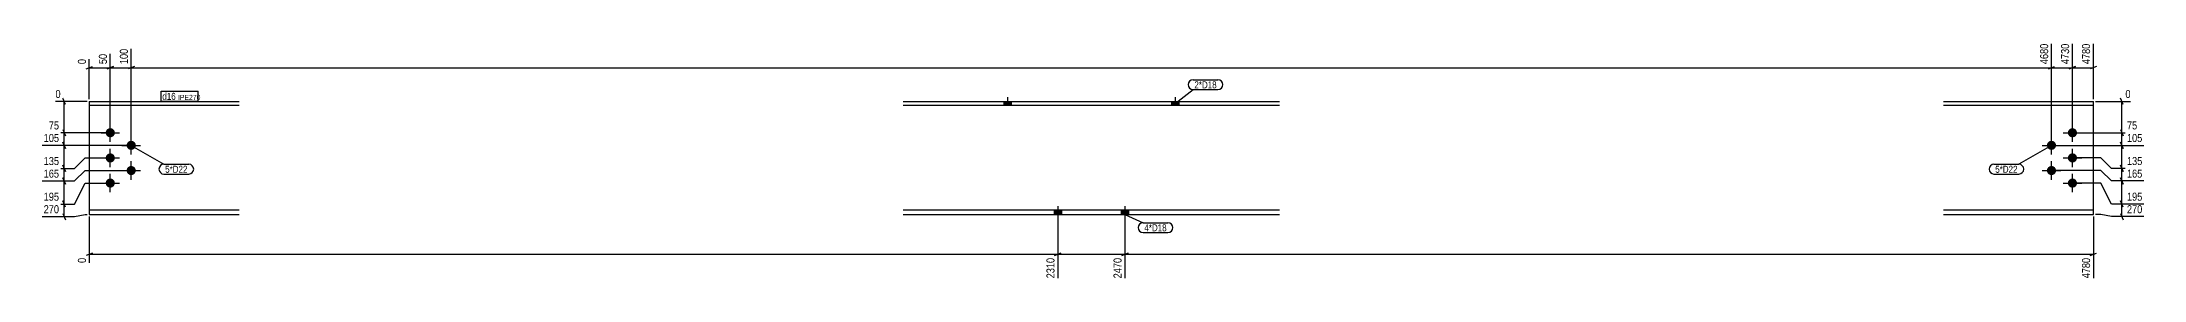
# Model space of a CAD drawing. Header units: millimetres. Extents: x 11 to 16768, y 11 to 579.
# Drawn here: x 11755 to 16768, y 11 to 579 of the extents above; entities that cross this region are included whole.
import ezdxf

# ---------------------------------------------------------------- set-up
doc = ezdxf.new("R2010")
doc.units = ezdxf.units.MM
for name, color, linetype in [('MÅLSÆTNING', 7, 'Continuous'), ('STÅL', 7, 'Continuous'), ('TEKST', 7, 'Continuous')]:
    doc.layers.add(name, color=color, linetype=linetype)
doc.styles.add('Arial Narrow', font='ARIALN.TTF', dxfattribs={"height": 0.2})

msp = doc.modelspace()

# ---------------------------------------------------------------- hatches: boundary and pattern name
at = {"layer": 'STÅL', "linetype": 'Continuous'}
for points in [[(14048.5, 427.1), (14066.5, 427.1), (14066.5, 437.3), (14048.5, 437.3)], [(14448.5, 427.1), (14466.5, 427.1), (14466.5, 437.3), (14448.5, 437.3)], [(11906.5, 362.3, -1), (11928.5, 362.3, -1)], [(16586.5, 362.3, -1), (16608.5, 362.3, -1)], [(11906.5, 302.3, -1), (11928.5, 302.3, -1)], [(11956.5, 332.3, -1), (11978.5, 332.3, -1)], [(16536.5, 332.3, -1), (16558.5, 332.3, -1)], [(16586.5, 302.3, -1), (16608.5, 302.3, -1)], [(11906.5, 242.2, -1), (11928.5, 242.2, -1)], [(11956.5, 272.2, -1), (11978.5, 272.2, -1)], [(16536.5, 272.2, -1), (16558.5, 272.2, -1)], [(16586.5, 242.2, -1), (16608.5, 242.2, -1)], [(14186.5, 177.5), (14168.5, 177.5), (14168.5, 167.3), (14186.5, 167.3)], [(14186.5, 177.5), (14168.5, 177.5), (14168.5, 167.3), (14186.5, 167.3)], [(14346.5, 177.5), (14328.5, 177.5), (14328.5, 167.3), (14346.5, 167.3)], [(14346.5, 177.5), (14328.5, 177.5), (14328.5, 167.3), (14346.5, 167.3)]]:
    msp.add_hatch(color=3, dxfattribs=at).paths.add_polyline_path(points)

# ---------------------------------------------------------------- linework, layer by layer
at = {"layer": 'MÅLSÆTNING', "color": 7, "linetype": 'Continuous'}
for p, q in [((11967.5, 337.3), (11967.5, 562.7)), ((11967.5, 337.3), (11967.5, 562.7)), ((16547.5, 337.3), (16547.5, 574.8)), ((16597.5, 367.3), (16597.5, 574.8)), ((16647.5, 442.3), (16647.5, 574.8)), ((11860, 514.6), (11875, 520.6)), ((11867.5, 442.3), (11867.5, 538.3)), ((11910, 514.6), (11925, 520.6)), ((11917.5, 367.3), (11917.5, 550.5)), ((11917.5, 517.6), (11967.5, 517.6)), ((11975, 520.6), (11960, 514.6)), ((11975, 520.6), (11960, 514.6)), ((16540, 514.6), (16555, 520.6)), ((16590, 514.6), (16605, 520.6)), ((16597.5, 517.6), (16647.5, 517.6)), ((16655, 520.6), (16640, 514.6)), ((11862.5, 437.3), (11786.9, 437.3)), ((11810.5, 429.8), (11804.5, 444.8)), ((11807.5, 362.3), (11807.5, 437.3)), ((16652.5, 437.3), (16736, 437.3)), ((16718.3, 429.8), (16712.3, 444.8)), ((16715.3, 362.3), (16715.3, 437.3)), ((11912.5, 362.3), (11767.4, 362.3)), ((11912.5, 362.3), (11767.4, 362.3)), ((11804.5, 369.8), (11810.5, 354.8)), ((11804.5, 369.8), (11810.5, 354.8)), ((11807.5, 332.3), (11807.5, 362.3)), ((16602.5, 362.3), (16755.5, 362.3)), ((16602.5, 362.3), (16755.5, 362.3)), ((16712.3, 369.8), (16718.3, 354.8)), ((16712.3, 369.8), (16718.3, 354.8)), ((16715.3, 332.3), (16715.3, 362.3)), ((11962.5, 332.3), (11755.2, 332.3)), ((11962.5, 332.3), (11755.2, 332.3)), ((11810.5, 324.8), (11804.5, 339.8)), ((11804.5, 339.8), (11810.5, 324.8)), ((11807.5, 277.3), (11807.5, 332.3)), ((11832.5, 277.3), (11857.5, 302.3)), ((11832.5, 277.3), (11857.5, 302.3)), ((11857.5, 302.3), (11912.5, 302.3)), ((11857.5, 302.3), (11912.5, 302.3)), ((16552.5, 332.3), (16767.7, 332.3)), ((16552.5, 332.3), (16767.7, 332.3)), ((16665.3, 302.3), (16602.5, 302.3)), ((16665.3, 302.3), (16602.5, 302.3)), ((16690.3, 277.3), (16665.3, 302.3)), ((16690.3, 277.3), (16665.3, 302.3)), ((16718.3, 324.8), (16712.3, 339.8)), ((16712.3, 339.8), (16718.3, 324.8)), ((16715.3, 277.3), (16715.3, 332.3)), ((11755.2, 277.3), (11832.5, 277.3)), ((11755.2, 277.3), (11832.5, 277.3)), ((11810.5, 269.8), (11804.5, 284.8)), ((11804.5, 284.8), (11810.5, 269.8)), ((11810.5, 239.7), (11804.5, 254.7)), ((11804.5, 254.7), (11810.5, 239.7)), ((11807.5, 247.2), (11807.5, 277.3)), ((11832.5, 247.2), (11857.5, 272.2)), ((11832.5, 247.2), (11857.5, 272.2)), ((11857.5, 272.2), (11962.5, 272.2)), ((11857.5, 272.2), (11962.5, 272.2)), ((16665.3, 272.2), (16552.5, 272.2)), ((16665.3, 272.2), (16552.5, 272.2)), ((16690.3, 247.2), (16665.3, 272.2)), ((16690.3, 247.2), (16665.3, 272.2)), ((16767.7, 277.3), (16690.3, 277.3)), ((16767.7, 277.3), (16690.3, 277.3)), ((16718.3, 269.8), (16712.3, 284.8)), ((16712.3, 284.8), (16718.3, 269.8)), ((11755.2, 247.2), (11832.5, 247.2)), ((11755.2, 247.2), (11832.5, 247.2)), ((11807.5, 192.2), (11807.5, 247.2)), ((11832.5, 192.2), (11857.5, 242.2)), ((11832.5, 192.2), (11857.5, 242.2)), ((11857.5, 242.2), (11912.5, 242.2)), ((11857.5, 242.2), (11912.5, 242.2)), ((16665.3, 242.2), (16602.5, 242.2)), ((16665.3, 242.2), (16602.5, 242.2)), ((16690.3, 192.2), (16665.3, 242.2)), ((16690.3, 192.2), (16665.3, 242.2)), ((11755.2, 192.2), (11832.5, 192.2)), ((11755.2, 192.2), (11832.5, 192.2)), ((11755.2, 162.3), (11832.5, 162.3)), ((11810.5, 184.7), (11804.5, 199.7)), ((11810.5, 184.7), (11804.5, 199.7)), ((11804.5, 169.8), (11810.5, 154.8)), ((11807.5, 162.3), (11807.5, 192.2)), ((11832.5, 162.3), (11857.5, 167.3)), ((11857.5, 167.3), (11862.5, 167.3)), ((11867.5, 162.3), (11867.5, 51.6)), ((16647.5, 162.3), (16647.5, 15)), ((16665.3, 167.3), (16652.5, 167.3)), ((16690.3, 162.3), (16665.3, 167.3)), ((16767.7, 192.2), (16690.3, 192.2)), ((16767.7, 162.3), (16690.3, 162.3)), ((16718.3, 184.7), (16712.3, 199.7)), ((16712.3, 169.8), (16718.3, 154.8)), ((16715.3, 162.3), (16715.3, 192.2)), ((14177.5, 134.8), (14177.5, 15)), ((14337.5, 134.8), (14337.5, 15)), ((14337.5, 134.8), (14337.5, 15)), ((11875, 75.3), (11860, 69.3)), ((11867.5, 72.3), (14177.5, 72.3)), ((14170, 69.3), (14185, 75.3)), ((14345, 75.3), (14330, 69.3)), ((14330, 69.3), (14345, 75.3)), ((14337.5, 72.3), (16647.5, 72.3)), ((16640, 69.3), (16655, 75.3))]:
    msp.add_line(p, q, dxfattribs=at)
at = {"layer": 'STÅL', "color": 2, "linetype": 'Continuous'}
for p, q in [((11867.5, 437.3), (11867.5, 167.3)), ((11867.5, 437.3), (12224.9, 437.3)), ((12224.9, 427.1), (11867.5, 427.1)), ((13808.5, 437.3), (14706.1, 437.3)), ((14706.1, 427.1), (13808.5, 427.1)), ((16290.2, 437.3), (16647.5, 437.3)), ((16647.5, 427.1), (16290.2, 427.1)), ((16647.5, 167.3), (16647.5, 437.3)), ((12224.9, 177.5), (11867.5, 177.5)), ((11867.5, 167.3), (12224.9, 167.3)), ((14706.1, 177.5), (13808.5, 177.5)), ((13808.5, 167.3), (14706.1, 167.3)), ((16647.5, 177.5), (16290.2, 177.5)), ((16290.2, 167.3), (16647.5, 167.3))]:
    msp.add_line(p, q, dxfattribs=at)
at = {"layer": 'STÅL', "color": 3, "linetype": 'Continuous'}
for p, q in [((14048.5, 437.3), (14048.5, 427.1)), ((14057.5, 447.3), (14057.5, 427.1)), ((14066.5, 437.3), (14066.5, 427.1)), ((14448.5, 437.3), (14448.5, 427.1)), ((14457.5, 447.3), (14457.5, 427.1)), ((14466.5, 437.3), (14466.5, 427.1)), ((11895.5, 362.3), (11939.5, 362.3)), ((11917.5, 340.3), (11917.5, 384.3)), ((11967.5, 310.3), (11967.5, 354.3)), ((16547.5, 310.3), (16547.5, 354.3)), ((16575.5, 362.3), (16619.5, 362.3)), ((16597.5, 340.3), (16597.5, 384.3)), ((11895.5, 302.3), (11939.5, 302.3)), ((11917.5, 280.3), (11917.5, 324.3)), ((11945.5, 332.3), (11989.5, 332.3)), ((16525.5, 332.3), (16569.5, 332.3)), ((16575.5, 302.3), (16619.5, 302.3)), ((16597.5, 280.3), (16597.5, 324.3)), ((11917.5, 220.3), (11917.5, 264.3)), ((11945.5, 272.2), (11989.5, 272.2)), ((11967.5, 250.3), (11967.5, 294.3)), ((16525.5, 272.2), (16569.5, 272.2)), ((16547.5, 250.3), (16547.5, 294.3)), ((16597.5, 220.3), (16597.5, 264.3)), ((11895.5, 242.2), (11939.5, 242.2)), ((16575.5, 242.2), (16619.5, 242.2)), ((14168.5, 177.5), (14168.5, 167.3)), ((14168.5, 177.5), (14168.5, 167.3)), ((14177.5, 187.5), (14177.5, 122.5)), ((14177.5, 187.5), (14177.5, 122.5)), ((14186.5, 177.5), (14186.5, 167.3)), ((14186.5, 177.5), (14186.5, 167.3)), ((14328.5, 177.5), (14328.5, 167.3)), ((14328.5, 177.5), (14328.5, 167.3)), ((14337.5, 187.5), (14337.5, 122.5)), ((14337.5, 187.5), (14337.5, 122.5)), ((14346.5, 177.5), (14346.5, 167.3)), ((14346.5, 177.5), (14346.5, 167.3))]:
    msp.add_line(p, q, dxfattribs=at)

# ---------------------------------------------------------------- wipeouts: each hides what was drawn before it
at = {"color": 0}
for points in [[(14556.5, 468.3), (14556.5, 485.8), (14503.2, 485.8), (14503.2, 468.3)], [(12101.8, 266.8), (12101.8, 284.3), (12048.5, 284.3), (12048.5, 266.8)], [(16466.6, 266.8), (16466.6, 284.3), (16413.3, 284.3), (16413.3, 266.8)]]:
    msp.add_wipeout(points, dxfattribs=at).dxf.layer = 'TEKST'

# ---------------------------------------------------------------- next in the draw order: wipeouts: each hides what was drawn before it
at = {"color": 0, "linetype": 'Continuous'}
for points in [[(16643.5, 578.8), (16615.5, 578.8), (16615.5, 522.1), (16643.5, 522.1)], [(11803, 441.3), (11803, 469.3), (11782.9, 469.3), (11782.9, 441.3)], [(16740, 441.3), (16740, 469.3), (16719.8, 469.3), (16719.8, 441.3)], [(11799.4, 366.3), (11799.4, 394.3), (11767, 394.3), (11767, 366.3)], [(16755.9, 366.3), (16755.9, 394.3), (16723.5, 394.3), (16723.5, 366.3)], [(11799.4, 281.3), (11799.4, 309.3), (11754.8, 309.3), (11754.8, 281.3)], [(11799.4, 196.2), (11799.4, 224.2), (11754.8, 224.2), (11754.8, 196.2)], [(16768, 196.2), (16768, 224.2), (16723.5, 224.2), (16723.5, 196.2)], [(11863.5, 67.7), (11835.5, 67.7), (11835.5, 47.6), (11863.5, 47.6)], [(14173.5, 67.7), (14145.5, 67.7), (14145.5, 11), (14173.5, 11)], [(16643.5, 67.7), (16615.5, 67.7), (16615.5, 11), (16643.5, 11)]]:
    msp.add_wipeout(points, dxfattribs=at).dxf.layer = 'MÅLSÆTNING'
at = {"color": 0}
for points in [[(12073.7, 440.8), (12073.7, 458.3), (12041.7, 458.3), (12041.7, 440.8)], [(14556.5, 468.3), (14556.5, 485.8), (14503.2, 485.8), (14503.2, 468.3)], [(12101.8, 266.8), (12101.8, 284.3), (12048.5, 284.3), (12048.5, 266.8)], [(16466.6, 266.8), (16466.6, 284.3), (16413.3, 284.3), (16413.3, 266.8)], [(14437.2, 127.2), (14437.2, 144.7), (14383.9, 144.7), (14383.9, 127.2)]]:
    msp.add_wipeout(points, dxfattribs=at).dxf.layer = 'TEKST'

# ---------------------------------------------------------------- next in the draw order: linework, layer by layer
at = {"layer": 'MÅLSÆTNING', "color": 7, "linetype": 'Continuous'}
for p, q in [((16597.5, 367.3), (16597.5, 574.8)), ((16547.5, 517.6), (16597.5, 517.6)), ((16605, 520.6), (16590, 514.6)), ((16718.3, 239.7), (16712.3, 254.7)), ((16712.3, 254.7), (16718.3, 239.7)), ((16715.3, 247.2), (16715.3, 277.3)), ((16767.7, 247.2), (16690.3, 247.2)), ((16767.7, 247.2), (16690.3, 247.2)), ((14177.5, 134.8), (14177.5, 15)), ((14185, 75.3), (14170, 69.3)), ((14177.5, 72.3), (14337.5, 72.3))]:
    msp.add_line(p, q, dxfattribs=at)
at = {"layer": 'TEKST', "color": 7, "linetype": 'Continuous'}
for p, q in [((14457.5, 432.2), (14500.2, 465.3)), ((14500.2, 488.8), (14559.5, 488.8)), ((14500.2, 465.3), (14559.5, 465.3)), ((11967.5, 332.3), (12045.5, 287.3)), ((16547.5, 332.3), (16469.6, 287.3)), ((12045.5, 287.3), (12104.8, 287.3)), ((12045.5, 263.8), (12104.8, 263.8)), ((16410.3, 287.3), (16469.6, 287.3)), ((16410.3, 263.8), (16469.6, 263.8))]:
    msp.add_line(p, q, dxfattribs=at)
for centre, radius, start, end in [((14500.2, 477.1), 11.8, 90, 270), ((14559.5, 477.1), 11.8, 270, 90), ((12045.5, 275.5), 11.8, 90, 270), ((12104.8, 275.5), 11.7, 270, 90), ((16410.3, 275.5), 11.7, 90, 270), ((16469.6, 275.5), 11.7, 270, 90)]:
    msp.add_arc(centre, radius, start, end, dxfattribs=at)

# ---------------------------------------------------------------- next in the draw order: texts
at = {"layer": 'MÅLSÆTNING', "color": 3, "linetype": 'Continuous', "style": 'Arial Narrow'}
for s, height, p in [('4780', 19.09, (16639.5, 526.1)), ('0', 19.1, (11859.5, 51.6)), ('2310', 19.09, (14169.5, 15)), ('4780', 19.09, (16639.5, 15))]:
    msp.add_text(s, height=height, rotation=90.0002, dxfattribs=at).set_placement(p)
for s, height, p in [('0', 19.1, (11786.9, 445.3)), ('0', 19.1, (16723.8, 445.3)), ('75', 19.09, (11771, 370.3)), ('75', 19.09, (16727.5, 370.3)), ('135', 19.09, (11758.8, 285.3))]:
    msp.add_text(s, height=height, dxfattribs=at).set_placement(p)
at = {"layer": 'TEKST', "color": 3, "style": 'Arial Narrow'}
for s, p in [('2*D18', (14503.2, 468.3)), ('5*D22', (12048.5, 266.8)), ('5*D22', (16413.3, 266.8))]:
    msp.add_text(s, height=16.7, dxfattribs=at).set_placement(p)

# ---------------------------------------------------------------- next in the draw order: wipeouts: each hides what was drawn before it
at = {"color": 0, "linetype": 'Continuous'}
for points in [[(11799.4, 166.3), (11799.4, 194.3), (11754.8, 194.3), (11754.8, 166.3)], [(16768, 166.3), (16768, 194.3), (16723.5, 194.3), (16723.5, 166.3)]]:
    msp.add_wipeout(points, dxfattribs=at).dxf.layer = 'MÅLSÆTNING'
at = {"color": 0}
for points in [[(12073.7, 440.8), (12073.7, 458.3), (12041.7, 458.3), (12041.7, 440.8)], [(14437.2, 127.2), (14437.2, 144.7), (14383.9, 144.7), (14383.9, 127.2)]]:
    msp.add_wipeout(points, dxfattribs=at).dxf.layer = 'TEKST'

# ---------------------------------------------------------------- next in the draw order: linework, layer by layer
at = {"layer": 'MÅLSÆTNING', "color": 7, "linetype": 'Continuous'}
for p, q in [((16715.3, 192.2), (16715.3, 247.2)), ((16767.7, 192.2), (16690.3, 192.2)), ((16718.3, 184.7), (16712.3, 199.7))]:
    msp.add_line(p, q, dxfattribs=at)
at = {"layer": 'TEKST', "color": 7, "linetype": 'Continuous'}
for p, q in [((12038.7, 437.8), (12038.7, 461.3)), ((14337.5, 167.4), (14380.9, 147.7)), ((14380.9, 147.7), (14440.2, 147.7)), ((14380.9, 124.2), (14440.2, 124.2))]:
    msp.add_line(p, q, dxfattribs=at)
for centre, radius, start, end in [((14380.9, 135.9), 11.7, 90, 270), ((14440.2, 135.9), 11.8, 270, 90)]:
    msp.add_arc(centre, radius, start, end, dxfattribs=at)

# ---------------------------------------------------------------- next in the draw order: texts
at = {"layer": 'MÅLSÆTNING', "color": 3, "linetype": 'Continuous', "style": 'Arial Narrow'}
for s, p in [('195', (11758.8, 200.2)), ('195', (16727.5, 200.2)), ('270', (11758.8, 170.3)), ('270', (16727.5, 170.3))]:
    msp.add_text(s, height=19.09, dxfattribs=at).set_placement(p)
at = {"layer": 'TEKST', "color": 3, "style": 'Arial Narrow'}
msp.add_text('4*D18', height=16.7, dxfattribs=at).set_placement((14383.9, 127.2))

# ---------------------------------------------------------------- next in the draw order: wipeouts: each hides what was drawn before it
at = {"color": 0, "linetype": 'Continuous'}
for points in [[(16593.5, 578.8), (16565.5, 578.8), (16565.5, 522.1), (16593.5, 522.1)], [(11799.4, 336.3), (11799.4, 364.3), (11754.8, 364.3), (11754.8, 336.3)], [(16768, 336.3), (16768, 364.3), (16723.5, 364.3), (16723.5, 336.3)], [(16768, 281.3), (16768, 309.3), (16723.5, 309.3), (16723.5, 281.3)], [(11799.4, 251.2), (11799.4, 279.2), (11754.8, 279.2), (11754.8, 251.2)], [(14333.5, 67.7), (14305.5, 67.7), (14305.5, 11), (14333.5, 11)]]:
    msp.add_wipeout(points, dxfattribs=at).dxf.layer = 'MÅLSÆTNING'
at = {"color": 0}
msp.add_wipeout([(12123.9, 440.8), (12123.9, 453.3), (12079, 453.3), (12079, 440.8)], dxfattribs=at).dxf.layer = 'TEKST'

# ---------------------------------------------------------------- next in the draw order: linework, layer by layer
at = {"layer": 'MÅLSÆTNING', "color": 7, "linetype": 'Continuous'}
for p, q in [((16547.5, 337.3), (16547.5, 574.8)), ((11967.5, 517.6), (16547.5, 517.6)), ((16540, 514.6), (16555, 520.6))]:
    msp.add_line(p, q, dxfattribs=at)

# ---------------------------------------------------------------- next in the draw order: texts
at = {"layer": 'MÅLSÆTNING', "color": 3, "linetype": 'Continuous', "style": 'Arial Narrow'}
for s, p in [('4730', (16589.5, 526.1)), ('2470', (14329.5, 15))]:
    msp.add_text(s, height=19.09, rotation=90.0002, dxfattribs=at).set_placement(p)
for s, p in [('105', (11758.8, 340.3)), ('105', (16727.5, 340.3)), ('135', (16727.5, 285.3)), ('165', (11758.8, 255.2))]:
    msp.add_text(s, height=19.09, dxfattribs=at).set_placement(p)

# ---------------------------------------------------------------- next in the draw order: wipeouts: each hides what was drawn before it
at = {"color": 0}
msp.add_wipeout([(12123.9, 440.8), (12123.9, 453.3), (12079, 453.3), (12079, 440.8)], dxfattribs=at).dxf.layer = 'TEKST'

# ---------------------------------------------------------------- next in the draw order: linework, layer by layer
at = {"layer": 'TEKST', "color": 7, "linetype": 'Continuous'}
for p, q in [((12038.7, 461.3), (12126.9, 461.3)), ((12126.9, 437.8), (12126.9, 461.3)), ((12038.7, 437.8), (12126.9, 437.8))]:
    msp.add_line(p, q, dxfattribs=at)

# ---------------------------------------------------------------- next in the draw order: texts
at = {"layer": 'TEKST', "color": 3, "style": 'Arial Narrow'}
for s, height, p in [('d16', 16.7, (12041.7, 440.8)), ('IPE270', 11.93, (12079, 440.8))]:
    msp.add_text(s, height=height, dxfattribs=at).set_placement(p)

# ---------------------------------------------------------------- next in the draw order: wipeouts: each hides what was drawn before it
at = {"color": 0, "linetype": 'Continuous'}
for points in [[(11963.5, 566.7), (11935.5, 566.7), (11935.5, 522.1), (11963.5, 522.1)], [(16543.5, 578.8), (16515.5, 578.8), (16515.5, 522.1), (16543.5, 522.1)], [(16768, 251.2), (16768, 279.2), (16723.5, 279.2), (16723.5, 251.2)]]:
    msp.add_wipeout(points, dxfattribs=at).dxf.layer = 'MÅLSÆTNING'

# ---------------------------------------------------------------- next in the draw order: linework, layer by layer
at = {"layer": 'MÅLSÆTNING', "color": 7, "linetype": 'Continuous'}
for p, q in [((11867.5, 517.6), (11917.5, 517.6)), ((11925, 520.6), (11910, 514.6)), ((11917.5, 367.3), (11917.5, 550.5))]:
    msp.add_line(p, q, dxfattribs=at)

# ---------------------------------------------------------------- next in the draw order: texts
at = {"layer": 'MÅLSÆTNING', "color": 3, "linetype": 'Continuous', "style": 'Arial Narrow'}
for s, p in [('100', (11959.5, 526.1)), ('4680', (16539.5, 526.1))]:
    msp.add_text(s, height=19.09, rotation=90.0002, dxfattribs=at).set_placement(p)
msp.add_text('165', height=19.09, dxfattribs=at).set_placement((16727.5, 255.2))

# ---------------------------------------------------------------- next in the draw order: wipeouts: each hides what was drawn before it
at = {"color": 0, "linetype": 'Continuous'}
msp.add_wipeout([(11913.5, 554.5), (11885.5, 554.5), (11885.5, 522.1), (11913.5, 522.1)], dxfattribs=at).dxf.layer = 'MÅLSÆTNING'

# ---------------------------------------------------------------- next in the draw order: texts
at = {"layer": 'MÅLSÆTNING', "color": 3, "linetype": 'Continuous', "style": 'Arial Narrow'}
msp.add_text('50', height=19.09, rotation=90.0002, dxfattribs=at).set_placement((11909.5, 526.1))

# ---------------------------------------------------------------- next in the draw order: wipeouts: each hides what was drawn before it
at = {"color": 0, "linetype": 'Continuous'}
msp.add_wipeout([(11863.5, 542.3), (11835.5, 542.3), (11835.5, 522.1), (11863.5, 522.1)], dxfattribs=at).dxf.layer = 'MÅLSÆTNING'

# ---------------------------------------------------------------- next in the draw order: texts
at = {"layer": 'MÅLSÆTNING', "color": 3, "linetype": 'Continuous', "style": 'Arial Narrow'}
msp.add_text('0', height=19.1, rotation=90.0002, dxfattribs=at).set_placement((11859.5, 526.1))

doc.saveas('drawing.dxf')
